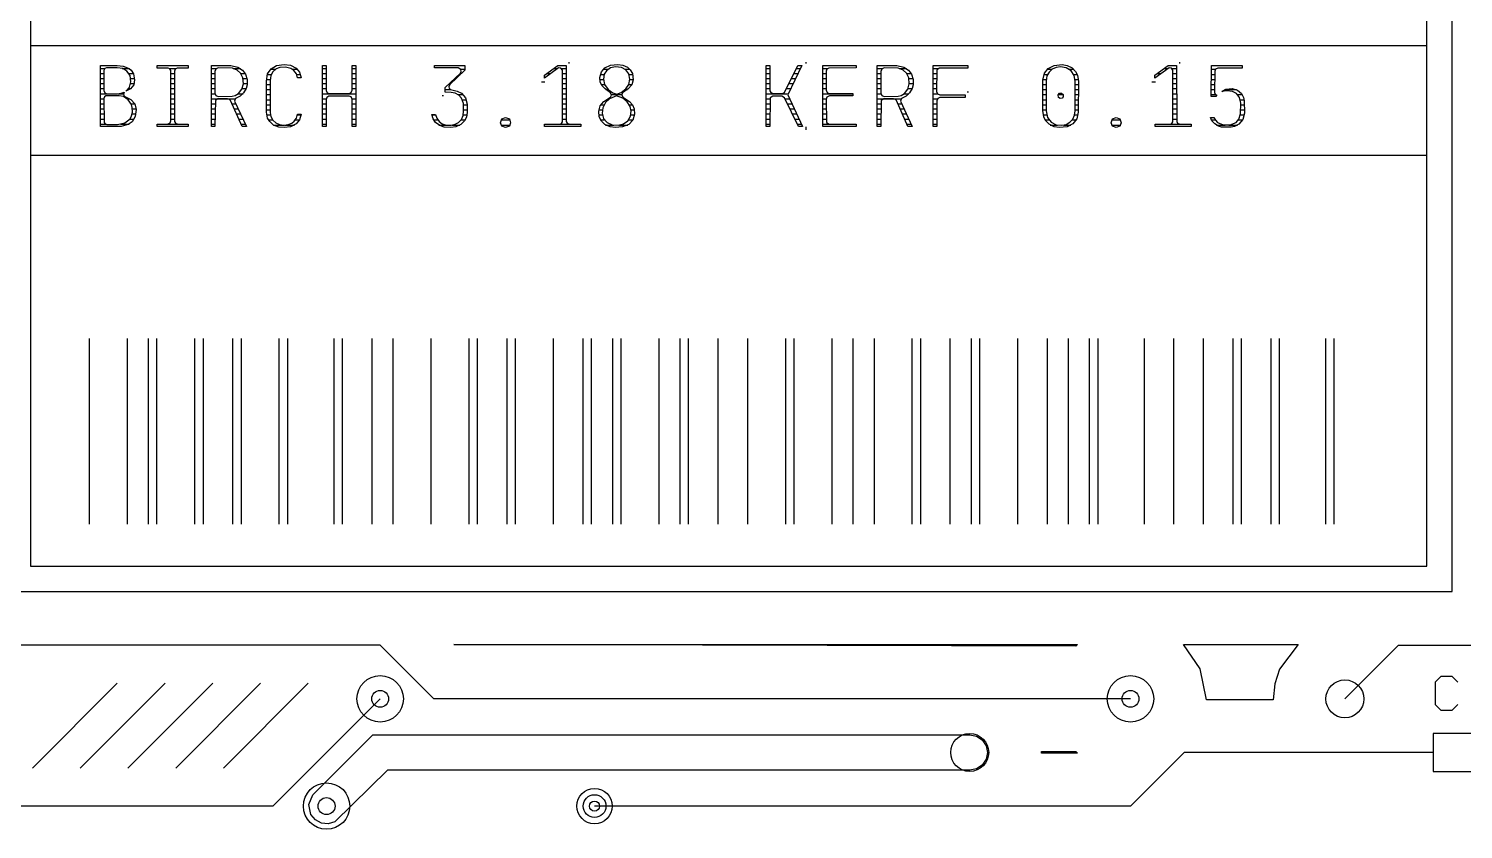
# Model space of a CAD drawing. Extents: x 7 to 280, y 7 to 360.
# Drawn here: x 122.48 to 156.48, y 197.57 to 216.53 of the extents above; entities that cross this region are included whole.
import ezdxf

# ---------------------------------------------------------------- set-up
doc = ezdxf.new("R2010")
doc.units = 0
doc.layers.add('SCORE', color=5, linetype='CONTINUOUS')

msp = doc.modelspace()

# ---------------------------------------------------------------- linework, layer by layer
at = {"layer": 'SCORE'}
for p, q in [((156.21, 203.2), (156.21, 231.14)), ((122.52, 230.54), (122.52, 203.8)), ((155.61, 203.8), (155.61, 230.54)), ((122.52, 216.14), (155.61, 216.14)), ((124.1811, 215.665), (124.577, 215.665)), ((124.1811, 214.215), (124.1811, 215.665)), ((124.1811, 215.595), (124.29, 215.595)), ((124.2618, 215.5435), (124.2614, 215.0695)), ((124.2834, 215.5892), (124.2618, 215.5435)), ((124.3218, 215.6097), (124.2834, 215.5892)), ((124.5794, 215.6111), (124.3218, 215.6097)), ((124.577, 215.665), (124.7185, 215.6512)), ((124.7095, 215.5904), (124.5794, 215.6111)), ((124.6946, 215.595), (124.8563, 215.595)), ((124.8098, 215.5315), (124.7095, 215.5904)), ((124.7185, 215.6512), (124.8585, 215.5937)), ((124.8585, 215.5937), (124.9106, 215.5497)), ((124.9106, 215.5497), (124.9632, 215.4697)), ((125.5238, 215.6037), (125.5238, 215.665)), ((125.5238, 215.665), (126.2614, 215.665)), ((125.7873, 215.6023), (125.5238, 215.6037)), ((125.8257, 215.5817), (125.7873, 215.6023)), ((125.8078, 215.595), (125.9774, 215.595)), ((125.8463, 215.5433), (125.8257, 215.5817)), ((125.8477, 214.3513), (125.8463, 215.5433)), ((125.9545, 215.5763), (125.9375, 215.5287)), ((125.9979, 215.6023), (125.9545, 215.5763)), ((126.2614, 215.6037), (125.9979, 215.6023)), ((126.2614, 215.665), (126.2614, 215.6037)), ((126.809, 214.215), (126.809, 215.665)), ((126.809, 215.665), (127.2687, 215.6642)), ((126.809, 215.595), (126.9324, 215.595)), ((126.9225, 215.5882), (126.8951, 215.5302)), ((126.9701, 215.6052), (126.9225, 215.5882)), ((127.3073, 215.5992), (126.9701, 215.6052)), ((127.2687, 215.6642), (127.4402, 215.6265)), ((127.4233, 215.5556), (127.3073, 215.5992)), ((127.3268, 215.595), (127.4983, 215.595)), ((127.5019, 215.4844), (127.4233, 215.5556)), ((127.4402, 215.6265), (127.5477, 215.5567)), ((127.5477, 215.5567), (127.6211, 215.458)), ((128.1436, 215.4622), (128.2249, 215.5823)), ((128.2158, 215.5731), (128.3329, 215.5731)), ((128.2249, 215.5823), (128.3543, 215.6594)), ((128.3453, 215.5811), (128.2671, 215.5125)), ((128.4342, 215.6165), (128.3453, 215.5811)), ((128.3543, 215.6594), (128.5318, 215.6869)), ((128.569, 215.6256), (128.4342, 215.6165)), ((128.5318, 215.6869), (128.6824, 215.6675)), ((128.6892, 215.5954), (128.569, 215.6256)), ((128.6824, 215.6675), (128.8183, 215.5973)), ((128.7676, 215.5415), (128.6892, 215.5954)), ((128.7284, 215.5731), (128.8444, 215.5731)), ((128.8238, 215.4632), (128.7676, 215.5415)), ((128.8183, 215.5973), (128.8952, 215.506)), ((129.4414, 214.215), (129.4414, 215.665)), ((129.4414, 215.665), (129.5281, 215.665)), ((129.4414, 215.595), (129.5281, 215.595)), ((129.5281, 215.665), (129.5284, 215.0699)), ((130.1475, 215.0772), (130.1475, 215.665)), ((130.1475, 215.665), (130.2343, 215.665)), ((130.1475, 215.595), (130.2343, 215.595)), ((130.2343, 215.665), (130.2343, 214.215)), ((132.096, 215.607), (132.096, 215.665)), ((132.096, 215.665), (132.8179, 215.665)), ((132.6601, 215.6066), (132.096, 215.607)), ((132.8179, 215.5495), (132.4597, 215.2122)), ((132.7193, 215.5666), (132.6601, 215.6066)), ((132.7154, 215.5731), (132.8179, 215.5731)), ((132.7272, 215.5233), (132.7193, 215.5666)), ((132.8179, 215.665), (132.8179, 215.5495)), ((134.7049, 215.4343), (135.02, 215.665)), ((135.037, 215.6074), (134.7049, 215.3665)), ((134.9244, 215.595), (135.0112, 215.595)), ((135.02, 215.665), (135.2177, 215.665)), ((135.0928, 215.6002), (135.037, 215.6074)), ((135.1279, 215.5562), (135.0928, 215.6002)), ((135.1007, 215.595), (135.2177, 215.595)), ((135.1278, 214.3295), (135.1279, 215.5562)), ((135.2177, 215.665), (135.2192, 214.3367)), ((135.2899, 215.7097), (135.2899, 215.74)), ((136.0526, 215.5113), (136.1355, 215.6088)), ((136.0964, 215.5731), (136.2106, 215.5731)), ((136.1707, 215.5374), (136.1198, 215.4566)), ((136.1355, 215.6088), (136.2667, 215.6711)), ((136.2665, 215.605), (136.1707, 215.5374)), ((136.3839, 215.6319), (136.2665, 215.605)), ((136.2667, 215.6711), (136.4453, 215.6877)), ((136.5317, 215.6157), (136.3839, 215.6319)), ((136.4453, 215.6877), (136.5593, 215.6711)), ((136.6339, 215.5588), (136.5317, 215.6157)), ((136.5593, 215.6711), (136.6713, 215.6219)), ((136.616, 215.5731), (136.7287, 215.5731)), ((136.7022, 215.4654), (136.6339, 215.5588)), ((136.6713, 215.6219), (136.7365, 215.5646)), ((136.7365, 215.5646), (136.7895, 215.4716)), ((139.9597, 214.215), (139.9597, 215.665)), ((139.9597, 215.665), (140.0464, 215.665)), ((139.9597, 215.595), (140.0464, 215.595)), ((140.0464, 215.665), (140.0468, 215.0663)), ((140.3881, 215.022), (140.708, 215.665)), ((140.7985, 215.665), (140.4675, 214.9687)), ((140.6736, 215.595), (140.7642, 215.595)), ((140.708, 215.665), (140.7985, 215.665)), ((140.9047, 215.7113), (140.9047, 215.74)), ((141.2969, 214.215), (141.2969, 215.665)), ((141.2969, 215.665), (142.0872, 215.665)), ((141.2969, 215.595), (141.4178, 215.595)), ((141.3971, 215.5776), (141.3801, 215.53)), ((141.4405, 215.6036), (141.3971, 215.5776)), ((142.0872, 215.605), (141.4405, 215.6036)), ((142.0872, 215.665), (142.0872, 215.605)), ((142.5899, 214.215), (142.5899, 215.665)), ((142.5899, 215.665), (143.0495, 215.6642)), ((142.5899, 215.595), (142.7132, 215.595)), ((142.7033, 215.5882), (142.6759, 215.5302)), ((142.7509, 215.6052), (142.7033, 215.5882)), ((143.0881, 215.5992), (142.7509, 215.6052)), ((143.0495, 215.6642), (143.2211, 215.6265)), ((143.2041, 215.5556), (143.0881, 215.5992)), ((143.1077, 215.595), (143.2792, 215.595)), ((143.2827, 215.4844), (143.2041, 215.5556)), ((143.2211, 215.6265), (143.3286, 215.5567)), ((143.3286, 215.5567), (143.4019, 215.458)), ((143.9128, 214.215), (143.9128, 215.6665)), ((143.9128, 215.6665), (144.7316, 215.6665)), ((143.9128, 215.595), (144.0471, 215.595)), ((144.004, 215.559), (143.9951, 215.0443)), ((144.0628, 215.5983), (144.004, 215.559)), ((144.7316, 215.5987), (144.0628, 215.5983)), ((144.7316, 215.6665), (144.7316, 215.5987)), ((146.5526, 215.4787), (146.6428, 215.5948)), ((146.6193, 215.5731), (146.7279, 215.5731)), ((146.6428, 215.5948), (146.7814, 215.6669)), ((146.7327, 215.5766), (146.6591, 215.5076)), ((146.8254, 215.6191), (146.7327, 215.5766)), ((146.7814, 215.6669), (146.9675, 215.6861)), ((146.9308, 215.6332), (146.8254, 215.6191)), ((147.0673, 215.611), (146.9308, 215.6332)), ((146.9675, 215.6861), (147.0873, 215.6669)), ((147.1808, 215.5387), (147.0673, 215.611)), ((147.0873, 215.6669), (147.2053, 215.6101)), ((147.1395, 215.5731), (147.2483, 215.5731)), ((147.2539, 215.4269), (147.1808, 215.5387)), ((147.2053, 215.6101), (147.2899, 215.5224)), ((149.1707, 215.4343), (149.4858, 215.665)), ((149.5027, 215.6074), (149.1707, 215.3665)), ((149.3902, 215.595), (149.477, 215.595)), ((149.4858, 215.665), (149.6835, 215.665)), ((149.5586, 215.6002), (149.5027, 215.6074)), ((149.5937, 215.5562), (149.5586, 215.6002)), ((149.5664, 215.595), (149.6835, 215.595)), ((149.5935, 214.3295), (149.5937, 215.5562)), ((149.6835, 215.665), (149.6849, 214.3367)), ((149.7557, 215.7097), (149.7557, 215.74)), ((150.5014, 214.9322), (150.5105, 215.665)), ((150.5093, 215.5731), (150.6047, 215.5731)), ((150.5105, 215.665), (151.2339, 215.665)), ((150.6049, 215.5734), (150.5876, 215.5263)), ((150.6626, 215.6004), (150.6049, 215.5734)), ((151.2339, 215.6004), (150.6626, 215.6004)), ((151.2339, 215.665), (151.2339, 215.6004)), ((124.1811, 215.475), (124.2614, 215.475)), ((124.1811, 215.355), (124.2614, 215.355)), ((124.1811, 215.235), (124.2614, 215.235)), ((124.8833, 215.4237), (124.8098, 215.5315)), ((124.8575, 215.475), (124.9606, 215.475)), ((124.8665, 215.1471), (124.9028, 215.2739)), ((124.9028, 215.2739), (124.8833, 215.4237)), ((124.9687, 215.2082), (124.897, 215.1101)), ((124.8977, 215.235), (124.9777, 215.235)), ((124.9003, 215.355), (124.9885, 215.355)), ((124.9632, 215.4697), (124.9897, 215.3264)), ((124.9897, 215.3264), (124.9687, 215.2082)), ((125.8477, 215.475), (125.9375, 215.475)), ((125.8477, 215.355), (125.9375, 215.355)), ((125.8477, 215.235), (125.9375, 215.235)), ((125.9375, 215.5287), (125.9389, 214.3367)), ((126.809, 215.475), (126.8951, 215.475)), ((126.809, 215.355), (126.8951, 215.355)), ((126.809, 215.235), (126.8951, 215.235)), ((126.8951, 215.5302), (126.8951, 215.0068)), ((127.5563, 215.3734), (127.5019, 215.4844)), ((127.5086, 215.475), (127.6119, 215.475)), ((127.5325, 215.1008), (127.5679, 215.2294)), ((127.5679, 215.2294), (127.5563, 215.3734)), ((127.5605, 215.355), (127.654, 215.355)), ((127.5684, 215.235), (127.6595, 215.235)), ((127.6211, 215.458), (127.6575, 215.3315)), ((127.6564, 215.2045), (127.6338, 215.1148)), ((127.6575, 215.3315), (127.6564, 215.2045)), ((128.1147, 215.2941), (128.1436, 215.4622)), ((128.1155, 214.5539), (128.1147, 215.2941)), ((128.1147, 215.2131), (128.2014, 215.2131)), ((128.1161, 215.3331), (128.2028, 215.3331)), ((128.1403, 215.4531), (128.2317, 215.4531)), ((128.2214, 215.4275), (128.2014, 215.2992)), ((128.2014, 215.2992), (128.2025, 214.5523)), ((128.2671, 215.5125), (128.2214, 215.4275)), ((128.8526, 215.3701), (128.8238, 215.4632)), ((128.8284, 215.4531), (128.9196, 215.4531)), ((128.94, 215.3701), (128.8526, 215.3701)), ((128.8952, 215.506), (128.94, 215.3701)), ((129.4414, 215.475), (129.5281, 215.475)), ((129.4414, 215.355), (129.5281, 215.355)), ((129.4414, 215.235), (129.5281, 215.235)), ((130.1475, 215.475), (130.2343, 215.475)), ((130.1475, 215.355), (130.2343, 215.355)), ((130.1475, 215.235), (130.2343, 215.235)), ((132.3534, 215.1443), (132.7095, 215.483)), ((132.4258, 215.2131), (132.4607, 215.2131)), ((132.4597, 215.2122), (132.4362, 215.1594)), ((132.5522, 215.3331), (132.5882, 215.3331)), ((132.6785, 215.4531), (132.7156, 215.4531)), ((132.7095, 215.483), (132.7272, 215.5233)), ((134.6299, 215.28), (134.7143, 215.28)), ((134.6899, 215.2618), (134.6899, 215.283)), ((134.7049, 215.3665), (134.7049, 215.4343)), ((134.7605, 215.475), (134.8503, 215.475)), ((135.131, 215.475), (135.2177, 215.475)), ((135.131, 215.355), (135.2177, 215.355)), ((135.131, 215.235), (135.2177, 215.235)), ((136.0179, 215.3808), (136.0526, 215.5113)), ((136.0261, 215.2757), (136.0179, 215.3808)), ((136.018, 215.3331), (136.0998, 215.3331)), ((136.0646, 215.187), (136.0261, 215.2757)), ((136.0298, 215.4531), (136.1186, 215.4531)), ((136.0495, 215.2131), (136.1264, 215.2131)), ((136.1198, 215.4566), (136.0995, 215.3414)), ((136.0995, 215.3414), (136.1252, 215.2158)), ((136.1252, 215.2158), (136.2111, 215.093)), ((136.6279, 215.1068), (136.6998, 215.2156)), ((136.7732, 215.2066), (136.6871, 215.1075)), ((136.6987, 215.2131), (136.7764, 215.2131)), ((136.6998, 215.2156), (136.7255, 215.343)), ((136.7255, 215.343), (136.7022, 215.4654)), ((136.707, 215.4531), (136.7952, 215.4531)), ((136.7251, 215.3331), (136.807, 215.3331)), ((136.8068, 215.3268), (136.7732, 215.2066)), ((136.7895, 215.4716), (136.8068, 215.3268)), ((139.9597, 215.475), (140.0464, 215.475)), ((139.9597, 215.355), (140.0464, 215.355)), ((139.9597, 215.235), (140.0464, 215.235)), ((140.4966, 215.235), (140.5878, 215.235)), ((140.5556, 215.355), (140.6466, 215.355)), ((140.6146, 215.475), (140.7054, 215.475)), ((141.2969, 215.475), (141.3801, 215.475)), ((141.2969, 215.355), (141.3801, 215.355)), ((141.2969, 215.235), (141.3801, 215.235)), ((141.3801, 215.53), (141.3805, 215.0681)), ((142.5899, 215.475), (142.6759, 215.475)), ((142.5899, 215.355), (142.6759, 215.355)), ((142.5899, 215.235), (142.6759, 215.235)), ((142.6759, 215.5302), (142.6759, 215.0068)), ((143.3372, 215.3734), (143.2827, 215.4844)), ((143.2894, 215.475), (143.3927, 215.475)), ((143.3133, 215.1008), (143.3488, 215.2294)), ((143.3488, 215.2294), (143.3372, 215.3734)), ((143.3413, 215.355), (143.4348, 215.355)), ((143.3492, 215.235), (143.4403, 215.235)), ((143.4019, 215.458), (143.4383, 215.3315)), ((143.4372, 215.2045), (143.4147, 215.1148)), ((143.4383, 215.3315), (143.4372, 215.2045)), ((143.9128, 215.475), (143.9951, 215.475)), ((143.9128, 215.355), (143.9951, 215.355)), ((143.9128, 215.235), (143.9951, 215.235)), ((146.5134, 214.5936), (146.5142, 215.3189)), ((146.5134, 215.2131), (146.5889, 215.2131)), ((146.5142, 215.3189), (146.5526, 215.4787)), ((146.5154, 215.3331), (146.5915, 215.3331)), ((146.5416, 215.4531), (146.625, 215.4531)), ((146.6108, 215.4198), (146.5889, 215.2903)), ((146.5889, 215.2903), (146.5889, 214.5897)), ((146.6591, 215.5076), (146.6108, 215.4198)), ((147.2424, 215.4531), (147.3258, 215.4531)), ((147.2785, 215.2903), (147.2539, 215.4269)), ((147.2759, 215.3331), (147.352, 215.3331)), ((147.2785, 214.5926), (147.2785, 215.2903)), ((147.2785, 215.2131), (147.354, 215.2131)), ((147.2899, 215.5224), (147.3337, 215.4307)), ((147.3337, 215.4307), (147.354, 215.2864)), ((147.354, 215.2864), (147.3532, 214.5615)), ((149.0957, 215.28), (149.1801, 215.28)), ((149.1557, 215.2618), (149.1557, 215.283)), ((149.1707, 215.3665), (149.1707, 215.4343)), ((149.2262, 215.475), (149.3161, 215.475)), ((149.5968, 215.475), (149.6835, 215.475)), ((149.5968, 215.355), (149.6835, 215.355)), ((149.5968, 215.235), (149.6835, 215.235)), ((150.5048, 215.2131), (150.5839, 215.2131)), ((150.5063, 215.3331), (150.5853, 215.3331)), ((150.5078, 215.4531), (150.5867, 215.4531)), ((150.5876, 215.5263), (150.5819, 215.0212)), ((124.1811, 215.115), (124.2614, 215.115)), ((124.1811, 214.995), (124.3284, 214.995)), ((124.1811, 214.875), (124.2616, 214.875)), ((124.2614, 215.0695), (124.2834, 215.0165)), ((124.2785, 214.9199), (124.2618, 214.8796)), ((124.2618, 214.8796), (124.2671, 214.3151)), ((124.3077, 214.9416), (124.2785, 214.9199)), ((124.2834, 215.0165), (124.3291, 214.9949)), ((124.622, 214.9461), (124.3077, 214.9416)), ((124.3291, 214.9949), (124.5782, 214.9946)), ((124.5782, 214.9946), (124.671, 215.0047)), ((124.5904, 214.995), (124.7283, 214.995)), ((124.7253, 214.9251), (124.622, 214.9461)), ((124.671, 215.0047), (124.7451, 215.0314)), ((124.8412, 214.853), (124.7253, 214.9251)), ((124.7451, 215.0314), (124.7274, 214.9806)), ((124.7274, 214.9806), (124.7455, 214.9341)), ((124.7455, 214.9341), (124.9044, 214.8596)), ((124.7862, 215.0564), (124.8665, 215.1471)), ((124.897, 215.1101), (124.7862, 215.0564)), ((124.8163, 214.875), (124.8799, 214.875)), ((124.8455, 215.115), (124.9026, 215.115)), ((124.9044, 214.8596), (124.9935, 214.7526)), ((125.8477, 215.115), (125.9375, 215.115)), ((125.8477, 214.995), (125.9375, 214.995)), ((125.8477, 214.875), (125.9375, 214.875)), ((126.809, 215.115), (126.8951, 215.115)), ((126.809, 214.995), (126.8961, 214.995)), ((126.809, 214.875), (127.3738, 214.875)), ((126.8951, 215.0068), (126.917, 214.9538)), ((126.9627, 214.8717), (126.9039, 214.8325)), ((126.917, 214.9538), (126.9701, 214.9318)), ((127.1956, 214.8721), (126.9627, 214.8717)), ((126.9701, 214.9318), (127.3007, 214.9368)), ((127.2303, 214.8636), (127.1956, 214.8721)), ((127.2609, 214.834), (127.2303, 214.8636)), ((127.3007, 214.9368), (127.3719, 214.9558)), ((127.3812, 214.8831), (127.3582, 214.817)), ((127.3719, 214.9558), (127.4501, 215.0004)), ((127.4894, 214.9372), (127.3812, 214.8831)), ((127.4426, 214.995), (127.5592, 214.995)), ((127.4501, 215.0004), (127.5325, 215.1008)), ((127.5746, 215.0125), (127.4894, 214.9372)), ((127.539, 215.115), (127.6339, 215.115)), ((127.6338, 215.1148), (127.5746, 215.0125)), ((128.1147, 215.0931), (128.2014, 215.0931)), ((128.1147, 214.9731), (128.2014, 214.9731)), ((129.4414, 215.115), (129.5281, 215.115)), ((129.4414, 214.995), (130.2343, 214.995)), ((129.4414, 214.875), (129.5298, 214.875)), ((129.5451, 214.9069), (129.5281, 214.8593)), ((129.5281, 214.8593), (129.5281, 214.215)), ((129.5284, 215.0699), (129.5555, 215.0192)), ((129.5957, 214.934), (129.5451, 214.9069)), ((129.5555, 215.0192), (129.6031, 215.0022)), ((130.0725, 214.9343), (129.5957, 214.934)), ((129.6031, 215.0022), (130.0725, 215.0022)), ((130.0725, 215.0022), (130.1256, 215.0242)), ((130.1201, 214.9173), (130.0725, 214.9343)), ((130.1472, 214.8667), (130.1201, 214.9173)), ((130.1256, 215.0242), (130.1475, 215.0772)), ((130.1459, 214.875), (130.2343, 214.875)), ((130.1475, 214.215), (130.1472, 214.8667)), ((130.1475, 215.115), (130.2343, 215.115)), ((132.2784, 214.9544), (132.312, 214.9544)), ((132.3534, 215.0286), (132.3534, 215.1443)), ((132.3534, 215.0931), (132.473, 215.0931)), ((132.4885, 215.0271), (132.3534, 215.0286)), ((132.4362, 215.1594), (132.4443, 215.1236)), ((132.4443, 215.1236), (132.4748, 215.092)), ((132.4748, 215.092), (132.6326, 215.0577)), ((132.5887, 215.0064), (132.4885, 215.0271)), ((132.6744, 214.9588), (132.5887, 215.0064)), ((132.6326, 215.0577), (132.7343, 215.0042)), ((132.6545, 214.9731), (132.7697, 214.9731)), ((132.7383, 214.8862), (132.6744, 214.9588)), ((132.7343, 215.0042), (132.8294, 214.8938)), ((132.7815, 214.7637), (132.7383, 214.8862)), ((132.8294, 214.8938), (132.8711, 214.7435)), ((135.131, 215.115), (135.2177, 215.115)), ((135.131, 214.995), (135.2177, 214.995)), ((135.131, 214.875), (135.2177, 214.875)), ((136.1387, 215.1073), (136.0646, 215.187)), ((136.1122, 214.812), (136.2689, 214.9116)), ((136.2716, 215.0183), (136.1387, 215.1073)), ((136.2461, 214.8732), (136.1473, 214.7844)), ((136.157, 215.0931), (136.211, 215.0931)), ((136.2111, 215.093), (136.3233, 215.0166)), ((136.4089, 214.9473), (136.2461, 214.8732)), ((136.2689, 214.9116), (136.2926, 214.9644)), ((136.2926, 214.9644), (136.2716, 215.0183)), ((136.2922, 214.9731), (136.5336, 214.9731)), ((136.3233, 215.0166), (136.4164, 214.983)), ((136.5569, 214.8858), (136.4089, 214.9473)), ((136.4164, 214.983), (136.5205, 215.0263)), ((136.5205, 215.0263), (136.6279, 215.1068)), ((136.5542, 215.0188), (136.5333, 214.9646)), ((136.5333, 214.9646), (136.5574, 214.9118)), ((136.6871, 215.1075), (136.5542, 215.0188)), ((136.6604, 214.8044), (136.5569, 214.8858)), ((136.5574, 214.9118), (136.7154, 214.8123)), ((136.614, 215.0931), (136.6684, 215.0931)), ((139.9597, 215.115), (140.0464, 215.115)), ((139.9597, 214.995), (140.4712, 214.995)), ((139.9597, 214.875), (140.0477, 214.875)), ((140.0553, 214.8971), (140.0464, 214.215)), ((140.0468, 215.0663), (140.0684, 215.0207)), ((140.1141, 214.9364), (140.0553, 214.8971)), ((140.0684, 215.0207), (140.1214, 214.9987)), ((140.3292, 214.9368), (140.1141, 214.9364)), ((140.1214, 214.9987), (140.3414, 214.9991)), ((140.3933, 214.9007), (140.3292, 214.9368)), ((140.3414, 214.9991), (140.3881, 215.022)), ((140.719, 214.215), (140.3933, 214.9007)), ((140.4059, 214.875), (140.5055, 214.875)), ((140.4377, 215.115), (140.529, 215.115)), ((140.4675, 214.9687), (140.8194, 214.215)), ((141.2969, 215.115), (141.3801, 215.115)), ((141.2969, 214.995), (142.0105, 214.995)), ((141.2969, 214.875), (141.3806, 214.875)), ((141.3971, 214.9146), (141.3801, 214.867)), ((141.3801, 214.867), (141.389, 214.3146)), ((141.3805, 215.0681), (141.4075, 215.0175)), ((141.4551, 214.942), (141.3971, 214.9146)), ((141.4075, 215.0175), (141.4551, 215.0005)), ((141.4551, 215.0005), (142.0105, 215.0005)), ((142.0105, 214.942), (141.4551, 214.942)), ((142.0105, 215.0005), (142.0105, 214.942)), ((142.5899, 215.115), (142.6759, 215.115)), ((142.5899, 214.995), (142.6769, 214.995)), ((142.5899, 214.875), (143.1546, 214.875)), ((142.6759, 215.0068), (142.6979, 214.9538)), ((142.7436, 214.8717), (142.6848, 214.8325)), ((142.6979, 214.9538), (142.7509, 214.9318)), ((142.9764, 214.8721), (142.7436, 214.8717)), ((142.7509, 214.9318), (143.0815, 214.9368)), ((143.0111, 214.8636), (142.9764, 214.8721)), ((143.0417, 214.834), (143.0111, 214.8636)), ((143.0815, 214.9368), (143.1527, 214.9558)), ((143.162, 214.8831), (143.139, 214.817)), ((143.1527, 214.9558), (143.2309, 215.0004)), ((143.2702, 214.9372), (143.162, 214.8831)), ((143.2234, 214.995), (143.34, 214.995)), ((143.2309, 215.0004), (143.3133, 215.1008)), ((143.3554, 215.0125), (143.2702, 214.9372)), ((143.3199, 215.115), (143.4147, 215.115)), ((143.4147, 215.1148), (143.3554, 215.0125)), ((143.9128, 215.115), (143.9951, 215.115)), ((143.9128, 214.995), (144.0137, 214.995)), ((143.9128, 214.875), (144.0174, 214.875)), ((143.9951, 215.0443), (144.0171, 214.9913)), ((144.0269, 214.8844), (143.9995, 214.8265)), ((144.0171, 214.9913), (144.0701, 214.9693)), ((144.0745, 214.9015), (144.0269, 214.8844)), ((144.0701, 214.9693), (144.6746, 214.9693)), ((144.6746, 214.9015), (144.0745, 214.9015)), ((144.6746, 214.9693), (144.6746, 214.9015)), ((144.7218, 215.04), (144.7496, 215.04)), ((146.5134, 215.0931), (146.5889, 215.0931)), ((146.5134, 214.9731), (146.5889, 214.9731)), ((146.8735, 214.9705), (146.9043, 215.005)), ((146.8806, 214.9044), (146.8735, 214.9705)), ((146.8743, 214.9731), (146.9931, 214.9731)), ((146.9251, 214.8795), (146.8806, 214.9044)), ((146.9043, 215.005), (146.9577, 215.0068)), ((146.9716, 214.8886), (146.9251, 214.8795)), ((146.9577, 215.0068), (146.9921, 214.9762)), ((146.9938, 214.9211), (146.9716, 214.8886)), ((146.9921, 214.9762), (146.9938, 214.9211)), ((147.2785, 215.0931), (147.354, 215.0931)), ((147.2785, 214.9731), (147.354, 214.9731)), ((149.5968, 215.115), (149.6835, 215.115)), ((149.5968, 214.995), (149.6835, 214.995)), ((149.5968, 214.875), (149.6835, 214.875)), ((150.6146, 214.9322), (150.5014, 214.9322)), ((150.5019, 214.9731), (150.6053, 214.9731)), ((150.5034, 215.0931), (150.5824, 215.0931)), ((150.5819, 215.0212), (150.5984, 214.9805)), ((150.5984, 214.9805), (150.6327, 214.9567)), ((150.6327, 214.9567), (150.6146, 214.9322)), ((150.7527, 215.044), (150.8514, 215.1042)), ((150.876, 215.0669), (150.7527, 215.044)), ((150.8195, 215.0931), (151.0987, 215.0931)), ((150.8514, 215.1042), (150.9963, 215.115)), ((151.0089, 215.0473), (150.876, 215.0669)), ((150.9963, 215.115), (151.1294, 215.0793)), ((151.1005, 214.9963), (151.0089, 215.0473)), ((151.1716, 214.9027), (151.1005, 214.9963)), ((151.1245, 214.9731), (151.2379, 214.9731)), ((151.1294, 215.0793), (151.2225, 214.9972)), ((151.2035, 214.7749), (151.1716, 214.9027)), ((151.2225, 214.9972), (151.268, 214.9054)), ((151.268, 214.9054), (151.2855, 214.8282)), ((124.1811, 214.755), (124.2614, 214.755)), ((124.1811, 214.635), (124.2614, 214.635)), ((124.1811, 214.515), (124.2614, 214.515)), ((124.9156, 214.7406), (124.8412, 214.853)), ((124.9093, 214.755), (124.9923, 214.755)), ((124.9353, 214.6674), (124.9156, 214.7406)), ((124.918, 214.4696), (124.9388, 214.5616)), ((124.9313, 214.515), (125.0205, 214.515)), ((124.9388, 214.5616), (124.9353, 214.6674)), ((124.9391, 214.635), (125.0242, 214.635)), ((124.9935, 214.7526), (125.0256, 214.6174)), ((125.0256, 214.6174), (125.0066, 214.4558)), ((125.8477, 214.755), (125.9375, 214.755)), ((125.8477, 214.635), (125.9375, 214.635)), ((125.8477, 214.515), (125.9375, 214.515)), ((126.809, 214.755), (126.8951, 214.755)), ((126.809, 214.635), (126.8951, 214.635)), ((126.809, 214.515), (126.8951, 214.515)), ((126.9039, 214.8325), (126.8951, 214.215)), ((127.5367, 214.215), (127.2609, 214.834)), ((127.2964, 214.755), (127.384, 214.755)), ((127.3498, 214.635), (127.4407, 214.635)), ((127.3582, 214.817), (127.6394, 214.215)), ((127.4032, 214.515), (127.4975, 214.515)), ((128.1147, 214.8531), (128.2014, 214.8531)), ((128.1147, 214.7331), (128.2014, 214.7331)), ((128.1147, 214.6131), (128.2014, 214.6131)), ((128.1436, 214.4191), (128.1155, 214.5539)), ((128.2025, 214.5523), (128.2214, 214.4541)), ((129.4414, 214.755), (129.5281, 214.755)), ((129.4414, 214.635), (129.5281, 214.635)), ((129.4414, 214.515), (129.5281, 214.515)), ((130.1475, 214.755), (130.2343, 214.755)), ((130.1475, 214.635), (130.2343, 214.635)), ((130.1475, 214.515), (130.2343, 214.515)), ((132.7557, 214.8531), (132.8472, 214.8531)), ((132.7733, 214.4757), (132.7862, 214.5784)), ((132.7862, 214.5784), (132.7815, 214.7637)), ((132.7849, 214.7331), (132.8715, 214.7331)), ((132.7862, 214.6131), (132.8729, 214.6131)), ((132.8721, 214.5486), (132.8526, 214.4423)), ((132.8711, 214.7435), (132.8721, 214.5486)), ((135.131, 214.755), (135.2177, 214.755)), ((135.131, 214.635), (135.2177, 214.635)), ((135.131, 214.515), (135.2177, 214.515)), ((135.9887, 214.5786), (136.0238, 214.7069)), ((136.0004, 214.4463), (135.9887, 214.5786)), ((135.9929, 214.6131), (136.0734, 214.6131)), ((136.0238, 214.7069), (136.1122, 214.812)), ((136.0397, 214.7331), (136.1136, 214.7331)), ((136.0843, 214.6635), (136.0711, 214.5336)), ((136.0711, 214.5336), (136.1057, 214.4117)), ((136.1473, 214.7844), (136.0843, 214.6635)), ((136.1685, 214.8531), (136.2173, 214.8531)), ((136.607, 214.8531), (136.6591, 214.8531)), ((136.7313, 214.6914), (136.6604, 214.8044)), ((136.7114, 214.7331), (136.7873, 214.7331)), ((136.7154, 214.8123), (136.7903, 214.7288)), ((136.7556, 214.5834), (136.7313, 214.6914)), ((136.7418, 214.4602), (136.7556, 214.5834)), ((136.7525, 214.6131), (136.8334, 214.6131)), ((136.7903, 214.7288), (136.8296, 214.6334)), ((136.8296, 214.6334), (136.8369, 214.5072)), ((139.9597, 214.755), (140.0464, 214.755)), ((139.9597, 214.635), (140.0464, 214.635)), ((139.9597, 214.515), (140.0464, 214.515)), ((140.4629, 214.755), (140.5626, 214.755)), ((140.5198, 214.635), (140.6197, 214.635)), ((140.5767, 214.515), (140.6767, 214.515)), ((141.2969, 214.755), (141.3801, 214.755)), ((141.2969, 214.635), (141.3801, 214.635)), ((141.2969, 214.515), (141.3801, 214.515)), ((142.5899, 214.755), (142.6759, 214.755)), ((142.5899, 214.635), (142.6759, 214.635)), ((142.5899, 214.515), (142.6759, 214.515)), ((142.6848, 214.8325), (142.6759, 214.215)), ((143.3175, 214.215), (143.0417, 214.834)), ((143.0773, 214.755), (143.1648, 214.755)), ((143.1307, 214.635), (143.2216, 214.635)), ((143.139, 214.817), (143.4202, 214.215)), ((143.1841, 214.515), (143.2783, 214.515)), ((143.9128, 214.755), (143.9995, 214.755)), ((143.9128, 214.635), (143.9995, 214.635)), ((143.9128, 214.515), (143.9995, 214.515)), ((143.9995, 214.8265), (143.9995, 214.215)), ((146.5134, 214.8531), (146.5889, 214.8531)), ((146.5134, 214.7331), (146.5889, 214.7331)), ((146.5134, 214.6131), (146.5889, 214.6131)), ((146.5337, 214.4503), (146.5134, 214.5936)), ((146.5889, 214.5897), (146.624, 214.4292)), ((147.2646, 214.4855), (147.2785, 214.5926)), ((147.2785, 214.8531), (147.354, 214.8531)), ((147.2785, 214.7331), (147.354, 214.7331)), ((147.2785, 214.6131), (147.354, 214.6131)), ((147.3532, 214.5615), (147.3148, 214.4021)), ((149.5968, 214.755), (149.6835, 214.755)), ((149.5968, 214.635), (149.6835, 214.635)), ((149.5968, 214.515), (149.6835, 214.515)), ((151.1605, 214.3954), (151.2004, 214.5163)), ((151.1898, 214.8531), (151.2809, 214.8531)), ((151.2004, 214.5163), (151.2035, 214.7749)), ((151.2049, 214.7331), (151.2916, 214.7331)), ((151.2049, 214.6131), (151.2916, 214.6131)), ((151.2897, 214.5354), (151.2491, 214.3828)), ((151.2855, 214.8282), (151.2897, 214.5354)), ((124.1811, 214.395), (124.2614, 214.395)), ((124.1811, 214.275), (124.3068, 214.275)), ((124.674, 214.2181), (124.1811, 214.215)), ((124.2671, 214.3151), (124.2889, 214.2859)), ((124.2889, 214.2859), (124.3291, 214.2692)), ((124.3291, 214.2692), (124.5878, 214.2688)), ((124.5878, 214.2688), (124.7618, 214.3039)), ((124.6657, 214.275), (124.8618, 214.275)), ((124.8378, 214.262), (124.674, 214.2181)), ((124.7618, 214.3039), (124.8829, 214.4038)), ((124.9346, 214.3328), (124.8378, 214.262)), ((124.8761, 214.395), (124.9799, 214.395)), ((124.8829, 214.4038), (124.918, 214.4696)), ((125.0066, 214.4558), (124.9346, 214.3328)), ((125.5238, 214.2763), (125.7873, 214.2777)), ((125.5238, 214.215), (125.5238, 214.2763)), ((125.5238, 214.275), (126.2614, 214.275)), ((126.2614, 214.215), (125.5238, 214.215)), ((125.7873, 214.2777), (125.8307, 214.3037)), ((125.8307, 214.3037), (125.8477, 214.3513)), ((125.8477, 214.395), (125.9375, 214.395)), ((125.9389, 214.3367), (125.9595, 214.2983)), ((125.9595, 214.2983), (125.9979, 214.2777)), ((125.9979, 214.2777), (126.2614, 214.2763)), ((126.2614, 214.2763), (126.2614, 214.215)), ((126.809, 214.395), (126.8951, 214.395)), ((126.809, 214.275), (126.8951, 214.275)), ((126.8951, 214.215), (126.809, 214.215)), ((127.4566, 214.395), (127.5542, 214.395)), ((127.51, 214.275), (127.611, 214.275)), ((127.6394, 214.215), (127.5367, 214.215)), ((128.1227, 214.4931), (128.2108, 214.4931)), ((128.1929, 214.3331), (128.1436, 214.4191)), ((128.1659, 214.3731), (128.2638, 214.3731)), ((128.2834, 214.2537), (128.1929, 214.3331)), ((128.2214, 214.4541), (128.2669, 214.3688)), ((128.2669, 214.3688), (128.3379, 214.304)), ((128.4079, 214.2055), (128.2834, 214.2537)), ((128.2846, 214.2531), (128.5225, 214.2531)), ((128.3379, 214.304), (128.4272, 214.2654)), ((128.5318, 214.1931), (128.4079, 214.2055)), ((128.4272, 214.2654), (128.5287, 214.2529)), ((128.5287, 214.2529), (128.6287, 214.2637)), ((128.6824, 214.2125), (128.5318, 214.1931)), ((128.5403, 214.2531), (128.7761, 214.2531)), ((128.6287, 214.2637), (128.7174, 214.2998)), ((128.8182, 214.2828), (128.6824, 214.2125)), ((128.7174, 214.2998), (128.7737, 214.345)), ((128.7737, 214.345), (128.8238, 214.4171)), ((128.7971, 214.3731), (128.8939, 214.3731)), ((128.8951, 214.375), (128.8182, 214.2828)), ((128.8238, 214.4171), (128.8526, 214.5099)), ((128.8493, 214.4931), (128.9372, 214.4931)), ((128.8526, 214.5099), (128.9398, 214.5099)), ((128.9398, 214.5099), (128.8951, 214.375)), ((129.4414, 214.395), (129.5281, 214.395)), ((129.4414, 214.275), (129.5281, 214.275)), ((129.5281, 214.215), (129.4414, 214.215)), ((130.1475, 214.395), (130.2343, 214.395)), ((130.1475, 214.275), (130.2343, 214.275)), ((130.2343, 214.215), (130.1475, 214.215)), ((132.0328, 214.5034), (132.1202, 214.5034)), ((132.066, 214.396), (132.0328, 214.5034)), ((132.0344, 214.4931), (132.1224, 214.4931)), ((132.1211, 214.3163), (132.066, 214.396)), ((132.0786, 214.3731), (132.1746, 214.3731)), ((132.1202, 214.5034), (132.1504, 214.412)), ((132.2203, 214.2423), (132.1211, 214.3163)), ((132.1504, 214.412), (132.2083, 214.3343)), ((132.2008, 214.2531), (132.3809, 214.2531)), ((132.2083, 214.3343), (132.2814, 214.2835)), ((132.3236, 214.2057), (132.2203, 214.2423)), ((132.2814, 214.2835), (132.3771, 214.2537)), ((132.4818, 214.1939), (132.3236, 214.2057)), ((132.3771, 214.2537), (132.4889, 214.2496)), ((132.6015, 214.2127), (132.4818, 214.1939)), ((132.4889, 214.2496), (132.5901, 214.2713)), ((132.5192, 214.2531), (132.6974, 214.2531)), ((132.5901, 214.2713), (132.6692, 214.3155)), ((132.7225, 214.2689), (132.6015, 214.2127)), ((132.6692, 214.3155), (132.7343, 214.3873)), ((132.8086, 214.3541), (132.7225, 214.2689)), ((132.7244, 214.3731), (132.8209, 214.3731)), ((132.7343, 214.3873), (132.7733, 214.4757)), ((132.7773, 214.4931), (132.8655, 214.4931)), ((132.8526, 214.4423), (132.8086, 214.3541)), ((133.6643, 214.3088), (133.6952, 214.3997)), ((133.6946, 214.2234), (133.6643, 214.3088)), ((133.6744, 214.2531), (133.8917, 214.2531)), ((133.6767, 214.3731), (133.8894, 214.3731)), ((133.783, 214.1931), (133.6946, 214.2234)), ((133.6952, 214.3997), (133.783, 214.4305)), ((133.783, 214.4305), (133.871, 214.3998)), ((133.8716, 214.2233), (133.783, 214.1931)), ((133.871, 214.3998), (133.9017, 214.3088)), ((133.9017, 214.3088), (133.8716, 214.2233)), ((134.7062, 214.2763), (135.0634, 214.2766)), ((134.7062, 214.215), (134.7062, 214.2763)), ((134.7062, 214.275), (135.5623, 214.275)), ((135.5623, 214.215), (134.7062, 214.215)), ((135.0634, 214.2766), (135.1036, 214.2933)), ((135.1036, 214.2933), (135.1278, 214.3295)), ((135.131, 214.395), (135.2177, 214.395)), ((135.2192, 214.3367), (135.2397, 214.2983)), ((135.2397, 214.2983), (135.2781, 214.2777)), ((135.2781, 214.2777), (135.5623, 214.2763)), ((135.5623, 214.2763), (135.5623, 214.215)), ((135.9911, 214.4931), (136.0767, 214.4931)), ((136.0506, 214.3421), (136.0004, 214.4463)), ((136.0306, 214.3731), (136.1309, 214.3731)), ((136.1355, 214.2632), (136.0506, 214.3421)), ((136.1057, 214.4117), (136.1891, 214.3156)), ((136.2568, 214.2113), (136.1355, 214.2632)), ((136.1525, 214.2531), (136.3475, 214.2531)), ((136.1891, 214.3156), (136.3074, 214.2607)), ((136.379, 214.1939), (136.2568, 214.2113)), ((136.3074, 214.2607), (136.4457, 214.2497)), ((136.5558, 214.2077), (136.379, 214.1939)), ((136.4457, 214.2497), (136.5743, 214.279)), ((136.4792, 214.2531), (136.6747, 214.2531)), ((136.7003, 214.2689), (136.5558, 214.2077)), ((136.5743, 214.279), (136.6787, 214.352)), ((136.6787, 214.352), (136.7418, 214.4602)), ((136.6964, 214.3731), (136.797, 214.3731)), ((136.7958, 214.3707), (136.7003, 214.2689)), ((136.7501, 214.4931), (136.8349, 214.4931)), ((136.8369, 214.5072), (136.7958, 214.3707)), ((139.9597, 214.395), (140.0464, 214.395)), ((139.9597, 214.275), (140.0464, 214.275)), ((140.0464, 214.215), (139.9597, 214.215)), ((140.6336, 214.395), (140.7338, 214.395)), ((140.6905, 214.275), (140.7908, 214.275)), ((140.8194, 214.215), (140.719, 214.215)), ((140.9047, 214.14), (140.9047, 214.2102)), ((141.2969, 214.395), (141.3801, 214.395)), ((141.2969, 214.275), (141.4545, 214.275)), ((142.0872, 214.215), (141.2969, 214.215)), ((141.389, 214.3146), (141.4478, 214.2753)), ((141.4478, 214.2753), (142.0872, 214.275)), ((142.0872, 214.275), (142.0872, 214.215)), ((142.5899, 214.395), (142.6759, 214.395)), ((142.5899, 214.275), (142.6759, 214.275)), ((142.6759, 214.215), (142.5899, 214.215)), ((143.2374, 214.395), (143.3351, 214.395)), ((143.2908, 214.275), (143.3918, 214.275)), ((143.4202, 214.215), (143.3175, 214.215)), ((143.9128, 214.395), (143.9995, 214.395)), ((143.9128, 214.275), (143.9995, 214.275)), ((143.9995, 214.215), (143.9128, 214.215)), ((146.5229, 214.4931), (146.6008, 214.4931)), ((146.5776, 214.3581), (146.5337, 214.4503)), ((146.5684, 214.3731), (146.6588, 214.3731)), ((146.6626, 214.2702), (146.5776, 214.3581)), ((146.624, 214.4292), (146.7063, 214.3236)), ((146.7816, 214.2131), (146.6626, 214.2702)), ((146.6891, 214.2531), (146.8598, 214.2531)), ((146.7063, 214.3236), (146.8258, 214.2609)), ((146.9007, 214.1939), (146.7816, 214.2131)), ((146.8258, 214.2609), (146.9668, 214.2479)), ((147.0863, 214.2131), (146.9007, 214.1939)), ((146.9668, 214.2479), (147.0675, 214.2691)), ((147.0083, 214.2531), (147.1786, 214.2531)), ((147.0675, 214.2691), (147.1554, 214.3186)), ((147.2245, 214.2853), (147.0863, 214.2131)), ((147.1554, 214.3186), (147.2232, 214.3933)), ((147.2088, 214.3731), (147.299, 214.3731)), ((147.2232, 214.3933), (147.2646, 214.4855)), ((147.3148, 214.4021), (147.2245, 214.2853)), ((147.2666, 214.4931), (147.3445, 214.4931)), ((148.1301, 214.3088), (148.161, 214.3997)), ((148.1603, 214.2234), (148.1301, 214.3088)), ((148.1402, 214.2531), (148.3575, 214.2531)), ((148.1425, 214.3731), (148.3552, 214.3731)), ((148.2488, 214.1931), (148.1603, 214.2234)), ((148.161, 214.3997), (148.2488, 214.4305)), ((148.2488, 214.4305), (148.3367, 214.3998)), ((148.3374, 214.2233), (148.2488, 214.1931)), ((148.3367, 214.3998), (148.3675, 214.3088)), ((148.3675, 214.3088), (148.3374, 214.2233)), ((149.172, 214.2763), (149.5291, 214.2766)), ((149.172, 214.215), (149.172, 214.2763)), ((149.172, 214.275), (150.028, 214.275)), ((150.028, 214.215), (149.172, 214.215)), ((149.5291, 214.2766), (149.5693, 214.2933)), ((149.5693, 214.2933), (149.5935, 214.3295)), ((149.5968, 214.395), (149.6835, 214.395)), ((149.6849, 214.3367), (149.7054, 214.2983)), ((149.7054, 214.2983), (149.7438, 214.2777)), ((149.7438, 214.2777), (150.028, 214.2763)), ((150.028, 214.2763), (150.028, 214.215)), ((150.4822, 214.4354), (150.5682, 214.4354)), ((150.5191, 214.3551), (150.4822, 214.4354)), ((150.5087, 214.3731), (150.5995, 214.3731)), ((150.585, 214.2823), (150.5191, 214.3551)), ((150.5682, 214.4354), (150.6015, 214.3703)), ((150.6746, 214.2288), (150.585, 214.2823)), ((150.6015, 214.3703), (150.6531, 214.3169)), ((150.6272, 214.2531), (150.8342, 214.2531)), ((150.6531, 214.3169), (150.7828, 214.26)), ((150.7464, 214.2063), (150.6746, 214.2288)), ((150.9737, 214.2001), (150.7464, 214.2063)), ((150.7828, 214.26), (150.9501, 214.2569)), ((150.9183, 214.2531), (151.1281, 214.2531)), ((150.9501, 214.2569), (151.0931, 214.3168)), ((151.0573, 214.2202), (150.9737, 214.2001)), ((151.1574, 214.2731), (151.0573, 214.2202)), ((151.0931, 214.3168), (151.1605, 214.3954)), ((151.146, 214.3731), (151.2434, 214.3731)), ((151.2491, 214.3828), (151.1574, 214.2731)), ((151.1963, 214.4931), (151.2845, 214.4931)), ((122.52, 213.54), (155.61, 213.54)), ((123.92, 204.8), (123.92, 209.2)), ((124.82, 204.8), (124.82, 209.2)), ((125.32, 204.8), (125.32, 209.2)), ((125.52, 204.8), (125.52, 209.2)), ((126.42, 204.8), (126.42, 209.2)), ((126.62, 204.8), (126.62, 209.2)), ((127.32, 204.8), (127.32, 209.2)), ((127.52, 204.8), (127.52, 209.2)), ((128.42, 204.8), (128.42, 209.2)), ((128.62, 204.8), (128.62, 209.2)), ((129.72, 204.8), (129.72, 209.2)), ((129.92, 204.8), (129.92, 209.2)), ((130.62, 204.8), (130.62, 209.2)), ((131.12, 204.8), (131.12, 209.2)), ((132.02, 204.8), (132.02, 209.2)), ((132.92, 204.8), (132.92, 209.2)), ((133.12, 204.8), (133.12, 209.2)), ((133.82, 204.8), (133.82, 209.2)), ((134.02, 204.8), (134.02, 209.2)), ((134.92, 204.8), (134.92, 209.2)), ((135.62, 204.8), (135.62, 209.2)), ((135.82, 204.8), (135.82, 209.2)), ((136.32, 204.8), (136.32, 209.2)), ((136.52, 204.8), (136.52, 209.2)), ((137.42, 204.8), (137.42, 209.2)), ((137.92, 204.8), (137.92, 209.2)), ((138.12, 204.8), (138.12, 209.2)), ((138.82, 204.8), (138.82, 209.2)), ((139.52, 204.8), (139.52, 209.2)), ((140.42, 204.8), (140.42, 209.2)), ((140.62, 204.8), (140.62, 209.2)), ((141.52, 204.8), (141.52, 209.2)), ((142.02, 204.8), (142.02, 209.2)), ((142.52, 204.8), (142.52, 209.2)), ((143.42, 204.8), (143.42, 209.2)), ((143.62, 204.8), (143.62, 209.2)), ((144.32, 204.8), (144.32, 209.2)), ((144.82, 204.8), (144.82, 209.2)), ((145.02, 204.8), (145.02, 209.2)), ((145.92, 204.8), (145.92, 209.2)), ((146.62, 204.8), (146.62, 209.2)), ((147.12, 204.8), (147.12, 209.2)), ((147.62, 204.8), (147.62, 209.2)), ((147.82, 204.8), (147.82, 209.2)), ((148.92, 204.8), (148.92, 209.2)), ((149.62, 204.8), (149.62, 209.2)), ((150.32, 204.8), (150.32, 209.2)), ((151.02, 204.8), (151.02, 209.2)), ((151.22, 204.8), (151.22, 209.2)), ((151.92, 204.8), (151.92, 209.2)), ((152.12, 204.8), (152.12, 209.2)), ((153.22, 204.8), (153.22, 209.2)), ((153.42, 204.8), (153.42, 209.2)), ((122.52, 203.8), (155.61, 203.8)), ((121.92, 203.2), (156.21, 203.2)), ((132.5578, 201.95), (147.3354, 201.95)), ((147.2955, 201.91), (132.5578, 201.95)), ((147.3354, 201.95), (147.2955, 201.91)), ((149.8446, 201.95), (152.5636, 201.95)), ((150.242, 201.3735), (149.8446, 201.95)), ((152.5636, 201.95), (152.1243, 201.3667)), ((130.81, 201.93), (120.65, 201.93)), ((132.08, 200.66), (130.81, 201.93)), ((153.67, 200.66), (154.94, 201.93)), ((154.94, 201.93), (157.48, 201.93)), ((150.3893, 200.64), (150.242, 201.3735)), ((152.1243, 201.3667), (152.0086, 201.018)), ((122.5707, 199.02), (124.5807, 201.03)), ((123.702, 199.02), (125.712, 201.03)), ((124.8334, 199.02), (126.8434, 201.03)), ((125.9648, 199.02), (127.9748, 201.03)), ((127.0962, 199.02), (129.1062, 201.03)), ((152.0086, 201.018), (151.9707, 200.64)), ((155.9433, 201.19), (155.81, 201.0567)), ((155.81, 201.0567), (155.81, 200.5233)), ((156.21, 201.19), (155.9433, 201.19)), ((156.3433, 201.0567), (156.21, 201.19)), ((130.81, 200.66), (128.27, 198.12)), ((148.59, 200.66), (132.08, 200.66)), ((151.9707, 200.64), (150.3893, 200.64)), ((155.81, 200.5233), (155.9433, 200.39)), ((155.9433, 200.39), (156.21, 200.39)), ((156.21, 200.39), (156.3433, 200.5233)), ((129.2153, 198.3864), (130.636, 199.81)), ((130.636, 199.81), (144.78, 199.81)), ((144.78, 199.81), (144.9407, 199.778)), ((144.9407, 199.778), (145.077, 199.687)), ((145.077, 199.687), (145.168, 199.5507)), ((156.66, 199.84), (155.76, 199.84)), ((155.76, 199.84), (155.76, 198.94)), ((145.168, 199.2293), (145.077, 199.093)), ((145.168, 199.5507), (145.2, 199.39)), ((145.2, 199.39), (145.168, 199.2293)), ((146.4793, 199.37), (146.4793, 199.41)), ((146.4793, 199.41), (147.2955, 199.41)), ((147.3354, 199.37), (146.4793, 199.37)), ((147.2955, 199.41), (147.3354, 199.37)), ((149.86, 199.39), (148.59, 198.12)), ((153.67, 199.39), (149.86, 199.39)), ((155.76, 199.39), (153.67, 199.39)), ((130.984, 198.97), (129.738, 197.7496)), ((144.78, 198.97), (130.984, 198.97)), ((144.9407, 199.002), (144.78, 198.97)), ((145.077, 199.093), (144.9407, 199.002)), ((155.76, 198.94), (156.66, 198.94)), ((129.122, 198.1612), (129.2153, 198.3864)), ((128.27, 198.12), (111.76, 198.12)), ((129.1696, 197.922), (129.122, 198.1612)), ((129.2736, 197.7953), (129.1696, 197.922)), ((148.59, 198.12), (135.89, 198.12)), ((129.4181, 197.7181), (129.2736, 197.7953)), ((129.5812, 197.702), (129.4181, 197.7181)), ((129.738, 197.7496), (129.5812, 197.702))]:
    msp.add_line(p, q, dxfattribs=at)
for centre, radius in [((130.81, 200.66), 0.55), ((148.59, 200.66), 0.55), ((153.67, 200.66), 0.45), ((130.81, 200.66), 0.2), ((148.59, 200.66), 0.2), ((144.78, 199.39), 0.45), ((129.54, 198.12), 0.55), ((135.89, 198.12), 0.42), ((129.54, 198.12), 0.2), ((135.89, 198.12), 0.27), ((135.89, 198.12), 0.12)]:
    msp.add_circle(centre, radius, dxfattribs=at)

doc.saveas('drawing.dxf')
